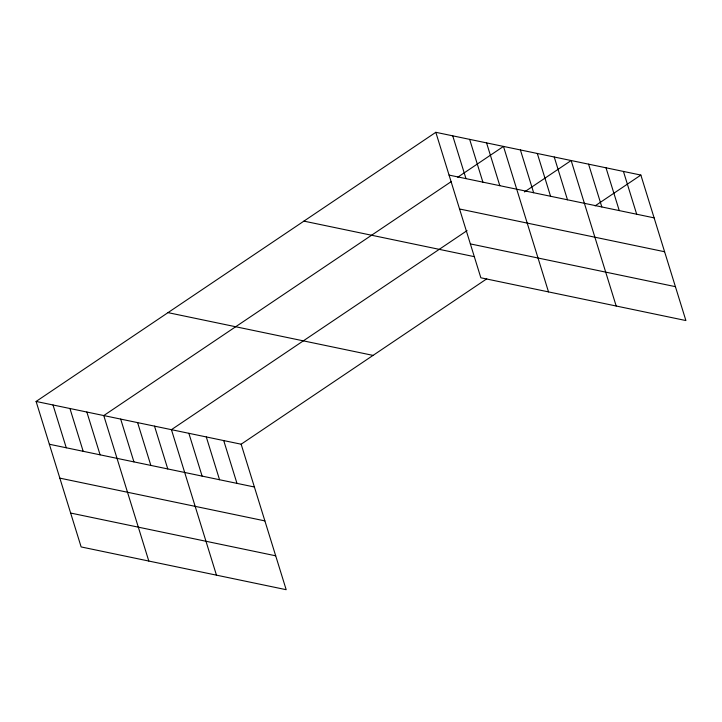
<?xml version="1.0" encoding="UTF-8"?>
<svg xmlns="http://www.w3.org/2000/svg" width="722" height="722" viewBox="0 0 722 722"><rect width="100%" height="100%" fill="white"/><g stroke="black" fill="none" stroke-linecap="round" stroke-linejoin="round"><path stroke-width="1.08" d="M36.1 401.45L241.148 444.21L286.183 589.693L81.135 546.933L36.1 401.45L435.817 132.306L640.865 175.067L685.9 320.55L480.852 277.789L435.817 132.306M451.44 181.466L103.769 415.565L148.804 561.039M457.721 177.233L503.478 146.422L548.512 291.896M467.062 230.616L171.439 429.671L216.465 575.154M524.488 191.944L571.147 160.528L616.182 306.011M241.148 444.21L486.772 278.827M595.099 205.878L640.865 175.067M449.057 175.094L654.114 217.863M459.553 208.983L664.601 251.743M470.356 243.901L675.413 286.661M303.908 221.122L474.101 256.617M168.009 312.635L373.057 355.395M49.349 444.247L254.397 487.007M59.836 478.135L264.893 520.896M70.648 513.044L275.696 555.805M623.438 171.43L636.687 214.226M606.011 167.802L619.25 210.589M588.574 164.165L601.823 206.952M554.234 156.999L567.474 199.795M537.312 153.47L550.561 196.267M520.4 149.941L533.648 192.738M486.565 142.893L499.814 185.68M469.652 139.364L482.892 182.152M452.73 135.835L465.979 178.623M223.721 440.582L236.969 483.37M206.293 436.945L219.542 479.733M188.866 433.308L202.106 476.105M154.517 426.151L167.766 468.939M137.604 422.623L150.844 465.41M120.682 419.094L133.931 461.881M86.848 412.036L100.096 454.824M69.935 408.508L83.183 451.304M53.013 404.979L66.262 447.775"/></g></svg>
